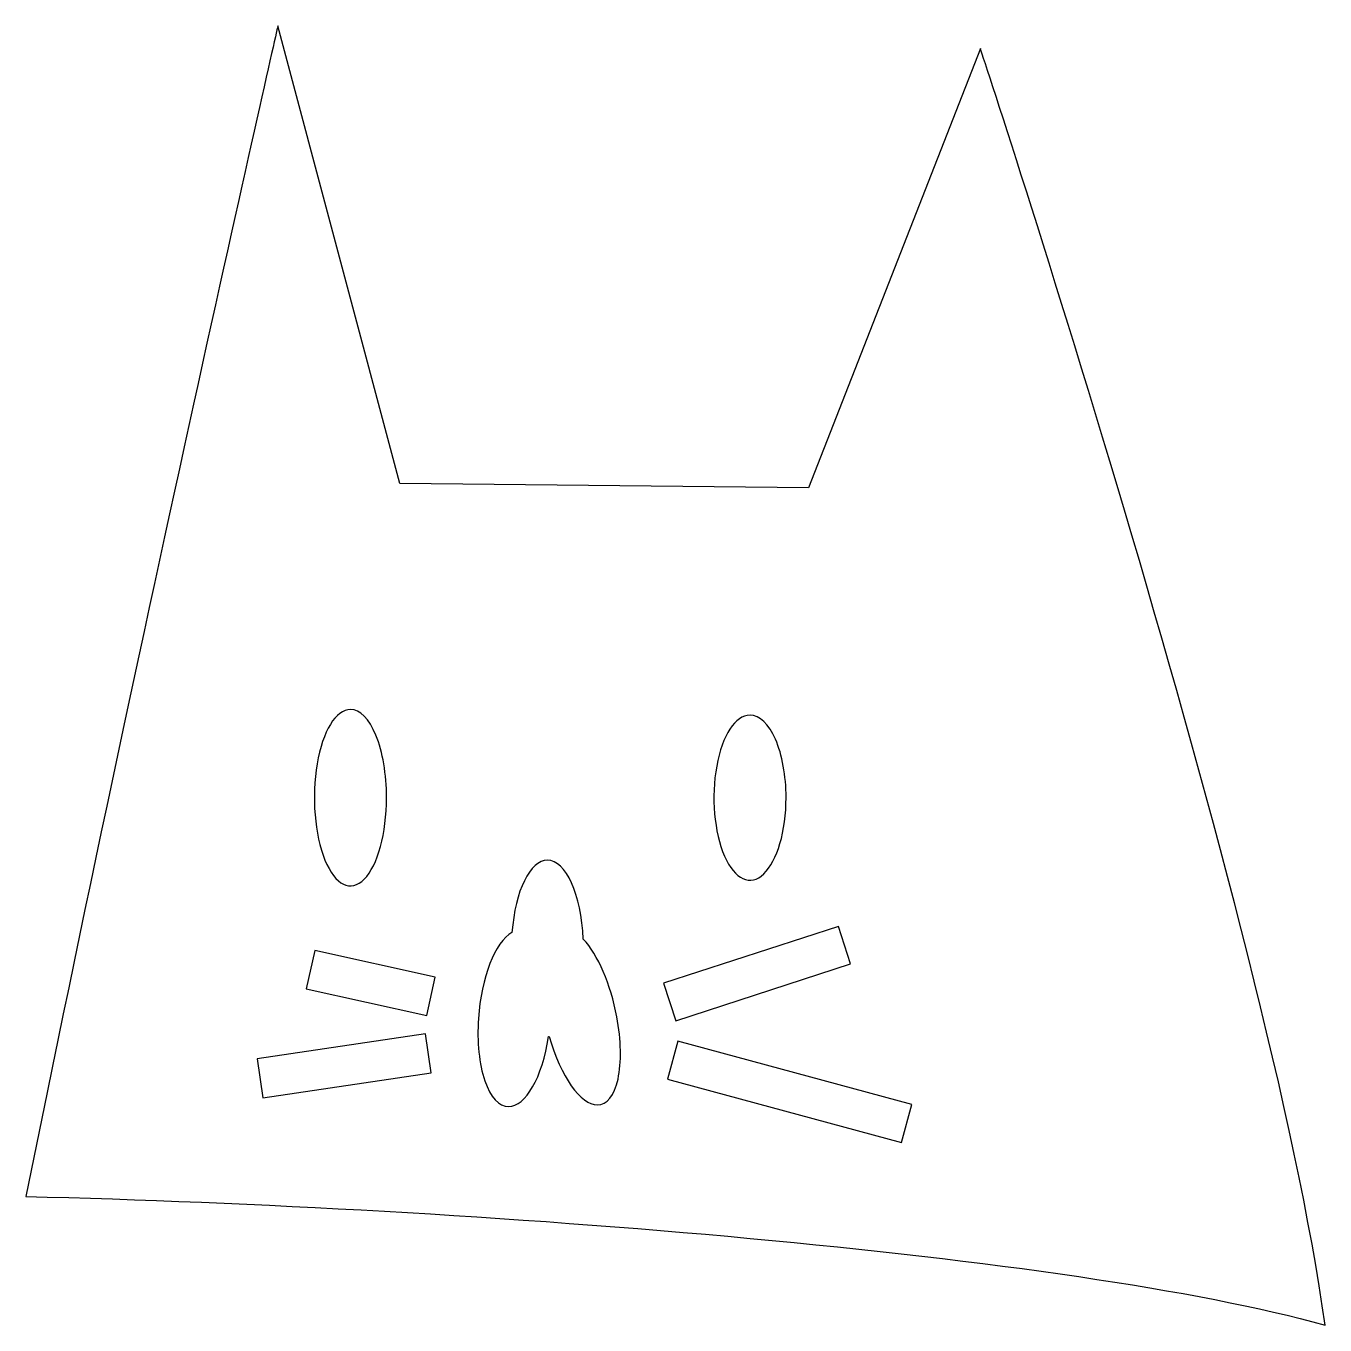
# Model space of a CAD drawing. Extents: x 5 to 355, y 5 to 355.
import ezdxf

# ---------------------------------------------------------------- set-up
doc = ezdxf.new("R2010")
doc.units = 0
doc.layers.add('silhouette', color=7, linetype='CONTINUOUS')

msp = doc.modelspace()

# ---------------------------------------------------------------- linework, layer by layer
at = {"layer": 'silhouette', "color": 7}
msp.add_lwpolyline([(262.000776, 348.625286), (215.767382, 230.528123), (105.820613, 231.648728), (73.062315, 354.701458)], dxfattribs=at)
for points in [[(92.579402, 170.903518)], [(200.03944, 169.373394)], [(145.563283, 130.354792)], [(223.800901, 112.56747), (176.788204, 97.265716), (180.067991, 87.18466), (227.082151, 102.486414), (223.800901, 112.56747)], [(83.003057, 106.132411), (80.701787, 95.783289), (113.099738, 88.580657), (115.401008, 98.929779), (83.003057, 106.132411)], [(112.721805, 83.696867), (67.456668, 76.942473), (69.021123, 66.457121), (114.28626, 73.211515), (112.721805, 83.696867)], [(180.598264, 81.742765), (177.823849, 71.510831), (240.74475, 54.454189), (243.519157, 64.686123), (180.598264, 81.742765)]]:
    msp.add_lwpolyline(points, close=True, dxfattribs=at)
for points in [[(73.062315, 354.701458), (73.062315, 354.701458), (35.166239, 188.356533), (5.316225, 39.934385)], [(354.688763, 5.375797), (339.763756, 114.014685), (262.000776, 348.625286), (262.000776, 348.625286)], [(92.579402, 170.903518), (88.655611, 170.903518), (85.118183, 165.12507), (83.616613, 156.262656)], [(99.439223, 163.956986), (97.619885, 168.404776), (95.152334, 170.903518), (92.579402, 170.903518)], [(200.03944, 169.373394), (196.11565, 169.373394), (192.578221, 163.967749), (191.076651, 155.677104)], [(206.899261, 162.875025), (205.079924, 167.035861), (202.612372, 169.373394), (200.03944, 169.373394)], [(102.280654, 147.186576), (102.280654, 153.4767), (101.258561, 159.509197), (99.439223, 163.956986)], [(209.740692, 147.186576), (209.740692, 153.070886), (208.718599, 158.71419), (206.899261, 162.875025)], [(83.616613, 156.262656), (82.115044, 147.400243), (82.945042, 137.199163), (85.71958, 130.416165)], [(191.076651, 155.677104), (189.575082, 147.386458), (190.40508, 137.843512), (193.179619, 131.498126)], [(96.29191, 125.274979), (99.91702, 128.945911), (102.280654, 137.593968), (102.280654, 147.186576)], [(203.751949, 126.688629), (207.377058, 130.122727), (209.740692, 138.212846), (209.740692, 147.186576)], [(85.71958, 130.416165), (88.494119, 123.633168), (92.666801, 121.604047), (96.29191, 125.274979)], [(145.563283, 130.354792), (140.880463, 130.354667), (136.866063, 122.176725), (136.021296, 110.916316)], [(155.21075, 109.120418), (154.691087, 121.190723), (150.527832, 130.354177), (145.563283, 130.354792)], [(193.179619, 131.498126), (195.954157, 125.152741), (200.126839, 123.254531), (203.751949, 126.688629)], [(136.021296, 110.916316), (131.469649, 108.398497), (127.732812, 98.837414), (126.99786, 87.828917)], [(164.219532, 88.277154), (162.577484, 96.973597), (159.12034, 104.972255), (155.21075, 109.120418)], [(126.99786, 87.828917), (126.577972, 81.538746), (127.197389, 75.506171), (128.719842, 71.058309)], [(164.544273, 71.506577), (165.523895, 75.954435), (165.407082, 81.986997), (164.219532, 88.277154)], [(135.116024, 64.111631), (139.701846, 64.112903), (144.184908, 71.963911), (145.863583, 82.933405)], [(145.863583, 82.933405), (145.931971, 82.938962), (146.000332, 82.946287), (146.068656, 82.95538)], [(146.068656, 82.95538), (149.115404, 72.18829), (154.476569, 64.559339), (158.995903, 64.559876)], [(128.719842, 71.058309), (130.242296, 66.610448), (132.543074, 64.11165), (135.116024, 64.111631)], [(158.995903, 64.559876), (161.568841, 64.559914), (163.564652, 67.058719), (164.544273, 71.506577)], [(5.316225, 39.934385), (127.13088, 36.986285), (286.445532, 24.395323), (354.688763, 5.375797)]]:
    msp.add_open_spline(points, degree=3, dxfattribs=at)

doc.saveas('drawing.dxf')
